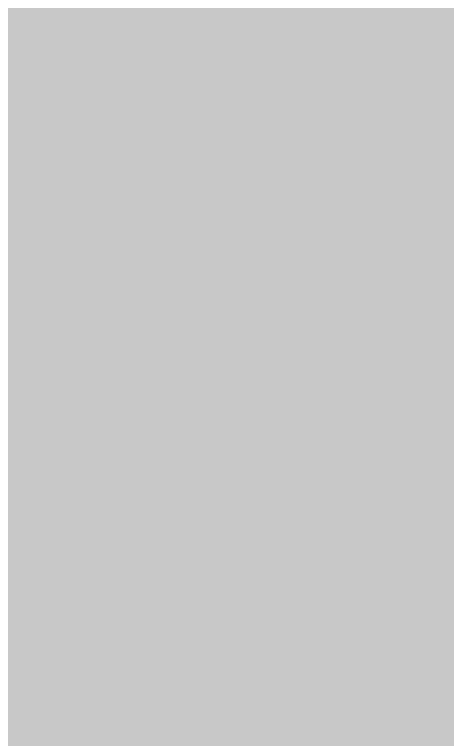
# Model space of a CAD drawing. Header units: inches. Extents: x -2 to 289, y -4 to 187.
# Drawn here: x 112.3085 to 112.3403, y 28.1209 to 28.1742 of the extents above; entities that cross this region are included whole.
import ezdxf

# ---------------------------------------------------------------- set-up
doc = ezdxf.new("R2010")
doc.units = ezdxf.units.IN
for name, color, linetype in [('Bottom Layer', 5, 'Continuous'), ('Bottom Paste', 16, 'Continuous'), ('Bottom Solder', 6, 'Continuous'), ('Layer 1', 16, 'Continuous'), ('Layer 2', 76, 'Continuous'), ('Top Layer', 1, 'Continuous')]:
    doc.layers.add(name, color=color, linetype=linetype)

# ---------------------------------------------------------------- blocks, each defined once
blk = doc.blocks.new('C___0603_B_252')
at = {"layer": 'Bottom Layer'}
blk.add_hatch(color=5, dxfattribs=at).paths.add_polyline_path([(0.381, -0.4445), (0.381, 0.4445), (1.143, 0.4445), (1.143, -0.4445)])
at = {"layer": 'Bottom Paste'}
blk.add_hatch(color=16, dxfattribs=at).paths.add_polyline_path([(0.381, -0.4445), (0.381, 0.4445), (1.143, 0.4445), (1.143, -0.4445)])
at = {"layer": 'Bottom Solder'}
blk.add_hatch(color=6, dxfattribs=at).paths.add_polyline_path([(0.321, -0.5045), (0.321, 0.5045), (1.203, 0.5045), (1.203, -0.5045)])

msp = doc.modelspace()

# ---------------------------------------------------------------- hatches: boundary and pattern name
at = {"layer": 'Bottom Layer'}
h = msp.add_hatch(color=5, dxfattribs=at)
edge = h.paths.add_edge_path()
edge.add_arc((112.071638, 27.839937), 0.299999, 0, 360)
at = {"layer": 'Layer 1'}
h = msp.add_hatch(color=16, dxfattribs=at)
edge = h.paths.add_edge_path()
edge.add_arc((112.071638, 27.839937), 0.299999, 0, 360)
at = {"layer": 'Layer 2'}
h = msp.add_hatch(color=76, dxfattribs=at)
h.paths.add_polyline_path([(111.921676, 28.642239), (116.899746, 28.642234), (116.95794, 28.642236), (116.957947, 28.642234), (117.008951, 28.642234), (117.223134, 28.59963), (117.424898, 28.516057), (117.60647, 28.394729), (117.760892, 28.240309), (117.882215, 28.058727), (117.965784, 27.856967), (117.997341, 27.698301), (118.00838, 27.533869), (118.00838, 27.53359), (118.008377, 27.533587), (118.0084, 27.533575), (118.0084, 15.969856), (118.016807, 15.884454), (118.082169, 15.726651), (118.202944, 15.605874), (118.360746, 15.54051), (118.446149, 15.5321), (119.998754, 15.532095), (120.04391, 15.532097), (120.092437, 15.522445), (120.09245, 15.522445), (120.092462, 15.52244), (120.142033, 15.512583), (120.225299, 15.478095), (120.244291, 15.465405), (120.244298, 15.465402), (120.244306, 15.465395), (120.308479, 15.422517), (120.372221, 15.358773), (120.39981, 15.317478), (120.399823, 15.317465), (120.399828, 15.317452), (120.427791, 15.275601), (120.433625, 15.261519), (120.434859, 15.255306), (120.451954, 15.214031), (120.459581, 15.170023), (120.461857, 15.164117), (120.481783, 15.049142), (120.481796, 14.893168), (120.481788, 13.262038), (120.481794, 13.204863), (120.474946, 13.170436), (120.474946, 13.170428), (120.474941, 13.170416), (120.462281, 13.106753), (120.418824, 13.001831), (120.37679, 12.93892), (120.376787, 12.938912), (120.363242, 12.918641), (120.282927, 12.838326), (120.222322, 12.797833), (120.222315, 12.797831), (120.199755, 12.782756), (120.09483, 12.739299), (120.031167, 12.72664), (120.031154, 12.726634), (120.031144, 12.726634), (119.996717, 12.719787), (119.93993, 12.719792), (101.394451, 12.719792), (101.32822, 12.719789), (101.198302, 12.745629), (101.075922, 12.796319), (100.965782, 12.869913), (100.872117, 12.963578), (100.798526, 13.073718), (100.747835, 13.196098), (100.721996, 13.326016), (100.721998, 13.392247), (100.721998, 21.706002), (100.721998, 23.820303), (100.749275, 23.957435), (100.80278, 24.086612), (100.880461, 24.202868), (100.979328, 24.301734), (101.095584, 24.379415), (101.224761, 24.43292), (101.361893, 24.4602), (102.48009, 24.46019), (102.575561, 24.460197), (102.751971, 24.387134), (102.886988, 24.252118), (102.932207, 24.142944), (102.960048, 23.980259), (102.960048, 23.980239), (102.960046, 23.980239), (102.960053, 23.980234), (102.960053, 21.196447), (102.970312, 21.092277), (103.050038, 20.899801), (103.197355, 20.752483), (103.389831, 20.672758), (103.494002, 20.662499), (109.918094, 20.662499), (110.00489, 20.671043), (110.165271, 20.737472), (110.288019, 20.86022), (110.354448, 21.020601), (110.362995, 21.107397), (110.363, 21.1074), (110.363, 28.080919), (110.362997, 28.192573), (110.448451, 28.398881), (110.60635, 28.556783), (110.812659, 28.642236), (110.924312, 28.642234), (110.924315, 28.642239)])
h.paths.add_polyline_path([(113.071803, 27.116001), (112.901933, 27.116001), (112.744994, 27.050992), (112.624878, 26.930876), (112.559869, 26.773937), (112.559869, 26.604067), (112.587453, 26.537473), (112.59787, 26.420559), (112.498556, 26.322845), (112.445795, 26.300991), (112.325678, 26.180875), (112.26067, 26.023936), (112.26067, 25.854066), (112.325678, 25.697127), (112.445795, 25.57701), (112.498556, 25.555156), (112.59787, 25.457442), (112.587453, 25.340528), (112.559869, 25.273935), (112.559869, 25.104065), (112.624878, 24.947126), (112.744994, 24.827009), (112.901933, 24.762), (113.071803, 24.762), (113.228742, 24.827009), (113.348859, 24.947126), (113.413868, 25.104065), (113.413868, 25.273935), (113.388905, 25.334201), (113.394696, 25.471514), (113.478902, 25.546174), (113.553342, 25.57701), (113.673458, 25.697127), (113.738467, 25.854066), (113.738467, 26.023936), (113.673458, 26.180875), (113.553342, 26.300991), (113.478902, 26.331827), (113.394696, 26.406488), (113.388905, 26.5438), (113.413868, 26.604067), (113.413868, 26.773937), (113.348859, 26.930876), (113.228742, 27.050992)], flags=0)
h.paths.add_polyline_path([(117.480542, 20.678399), (117.310672, 20.678399), (117.153733, 20.61339), (117.033617, 20.493274), (116.968608, 20.336335), (116.968608, 20.166465), (117.033617, 20.009526), (117.153733, 19.889409), (117.310672, 19.8244), (117.480542, 19.8244), (117.637481, 19.889409), (117.757598, 20.009526), (117.822607, 20.166465), (117.822607, 20.336335), (117.757598, 20.493274), (117.637481, 20.61339)], flags=0)
h.paths.add_polyline_path([(114.562933, 18.246501), (114.393063, 18.246501), (114.236124, 18.181493), (114.116007, 18.061376), (114.050999, 17.904437), (114.050999, 17.734567), (114.075962, 17.674303), (113.967029, 17.496777), (113.965446, 17.495916), (113.809922, 17.431492), (113.689808, 17.311375), (113.624799, 17.154436), (113.624799, 16.984566), (113.689808, 16.827627), (113.809925, 16.70751), (113.965446, 16.643086), (113.967029, 16.642225), (114.075962, 16.464699), (114.050999, 16.404435), (114.050999, 16.234565), (114.116007, 16.077626), (114.236124, 15.957509), (114.393063, 15.892501), (114.562933, 15.892501), (114.719872, 15.957509), (114.839989, 16.077626), (114.904998, 16.234565), (114.904998, 16.404435), (114.880034, 16.464699), (114.99117, 16.642502), (115.014532, 16.642502), (115.171471, 16.70751), (115.291588, 16.827627), (115.356597, 16.984566), (115.356597, 17.154436), (115.291588, 17.311375), (115.171471, 17.431492), (115.014532, 17.4965), (114.99117, 17.4965), (114.880034, 17.674303), (114.904998, 17.734567), (114.904998, 17.904437), (114.839989, 18.061376), (114.719872, 18.181493)], flags=0)
h.paths.add_polyline_path([(118.855335, 14.273792), (118.685465, 14.273792), (118.528526, 14.208783), (118.408409, 14.088666), (118.343401, 13.931727), (118.343401, 13.761857), (118.408409, 13.604918), (118.528526, 13.484802), (118.685465, 13.419793), (118.855335, 13.419793), (119.012274, 13.484802), (119.132391, 13.604918), (119.197399, 13.761857), (119.197399, 13.931727), (119.132391, 14.088666), (119.012274, 14.208783)], flags=0)
h = msp.add_hatch(color=76, dxfattribs=at)
edge = h.paths.add_edge_path()
edge.add_arc((112.071638, 27.839937), 0.299999, 0, 360)
at = {"layer": 'Top Layer'}
h = msp.add_hatch(color=1, dxfattribs=at)
edge = h.paths.add_edge_path()
edge.add_arc((112.071638, 27.839937), 0.299999, 0, 360)

# ---------------------------------------------------------------- block references
at = {"rotation": 270}
msp.add_blockref('C___0603_B_252', (112.259867, 29.148801), dxfattribs=at)

doc.saveas('drawing.dxf')
